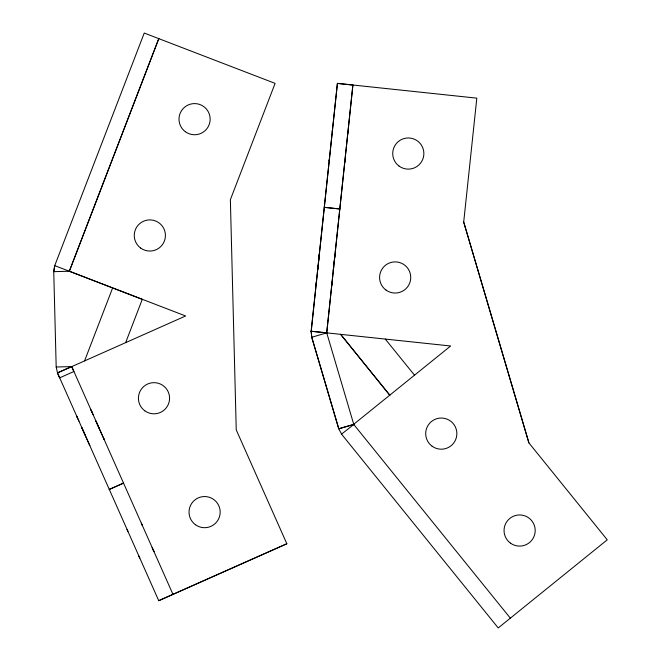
<?xml version="1.0" encoding="UTF-8"?>
<svg xmlns="http://www.w3.org/2000/svg" width="661" height="661" viewBox="0 0 661 661"><rect width="100%" height="100%" fill="white"/><g stroke="black" fill="none" stroke-linecap="round" stroke-linejoin="round"><path stroke-width="0.99" d="M316.346 282.751L316.578 280.264M319.164 255.89L318.585 261.599M331.83 284.395L332.07 281.9M334.078 263.235L334.871 255.427L334.813 255.956M316.123 284.238L316.065 284.767L316.288 282.693M319.329 254.32L319.379 253.791L319.156 255.865M329.252 160.317L329.195 160.846L329.418 158.772M332.425 130.391L332.475 129.862L332.252 131.936M331.607 285.882L331.558 286.411L331.781 284.337M344.736 161.953L344.687 162.482L344.902 160.408M347.909 132.035L347.967 131.506L347.744 133.58M341.687 434.302L338.713 428.749L311.703 337.275L311.149 331.219L337.407 83.377L476.821 98.15L463.7 222.063L528.907 442.903L607.252 539.814L498.229 627.95L341.539 434.128L353.8 424.502L326.732 332.863L311.174 331.252L326.732 332.863L352.9 85.021L326.708 332.954M311.224 331.31L337.407 83.377M317.701 269.275L318.156 265.268L317.734 269.341M333.227 270.977L333.648 266.912M84.575 360.889L112.634 287.923L54.739 265.623L144.247 33.05L275.1 83.377L230.367 199.688L236.241 429.873L286.849 543.755L158.739 600.692L57.515 372.936L56.185 366.987L53.748 271.638L54.739 265.623L53.748 271.663L69.322 271.241L185.625 315.975L71.752 366.607L172.967 594.363M125.64 342.638L142.297 299.334L112.643 287.932M57.391 372.92L59.63 377.861L73.867 371.532L71.652 366.558L57.391 372.92L71.752 366.607M385.297 339.085L414.521 375.208M352.139 425.56L450.653 345.992L326.641 332.863M158.739 600.692L286.849 543.755M326.732 332.863L311.703 337.275M311.174 331.252L311.794 337.275L338.804 428.749L353.742 424.337M353.8 424.502L338.804 428.749M56.185 367.004L71.752 366.591M337.424 83.41L352.916 85.054M353.66 424.337L510.342 618.159M91.466 411.084L91.251 410.597L92.185 412.555M77.097 416.975L77.238 417.413M90.722 409.316L93.184 414.811M103.76 438.631L95.936 421.156M153.137 549.754L153.988 551.662L152.137 547.49M76.494 415.645L78.956 421.14M89.524 444.96L81.708 427.485M127.317 530.006L127.102 529.519L127.953 531.427M91.251 410.597L91.549 411.134M96.019 421.197L99.29 428.568M81.782 427.527L85.054 434.897M463.7 222.063L528.916 442.903M158.789 38.644L69.322 271.266L158.789 38.644M340.622 334.334L389.792 395.195L340.622 334.334M123.475 483.133L109.239 489.462L123.475 483.133M339.82 208.975L324.328 207.339L339.82 208.975M103.975 439.119L103.661 438.598L103.975 439.119M89.747 445.448L89.433 444.927L89.747 445.448M142.189 525.098L141.338 523.19L142.181 525.098M139.537 557.504L138.909 556.083L139.76 557.991L139.537 557.504M195.441 524.718A15.575 15.575 0 0 0 220.096 513.754A15.575 15.575 0 0 0 198.283 497.882A15.575 15.575 0 0 0 195.441 524.718M144.833 410.836A15.575 15.575 0 0 0 169.489 399.88A15.575 15.575 0 0 0 147.667 384.008A15.575 15.575 0 0 0 144.833 410.836M140.677 248.073A15.575 15.575 0 0 0 165.333 237.109A15.575 15.575 0 0 0 143.511 221.237A15.575 15.575 0 0 0 140.677 248.073M185.411 131.762A15.575 15.575 0 0 0 210.066 120.806A15.575 15.575 0 0 0 188.245 104.934A15.575 15.575 0 0 0 185.411 131.762M432.112 446.216A15.575 15.575 0 0 0 456.776 435.26A15.575 15.575 0 0 0 434.955 419.38A15.575 15.575 0 0 0 432.112 446.216M510.457 543.119A15.575 15.575 0 0 0 535.113 532.171A15.575 15.575 0 0 0 513.3 516.291A15.575 15.575 0 0 0 510.457 543.119M399.128 166.134A15.575 15.575 0 0 0 423.784 155.186A15.575 15.575 0 0 0 401.971 139.306A15.575 15.575 0 0 0 399.128 166.134M385.999 290.063A15.575 15.575 0 0 0 410.655 279.107A15.575 15.575 0 0 0 388.842 263.227A15.575 15.575 0 0 0 385.999 290.063"/></g></svg>
